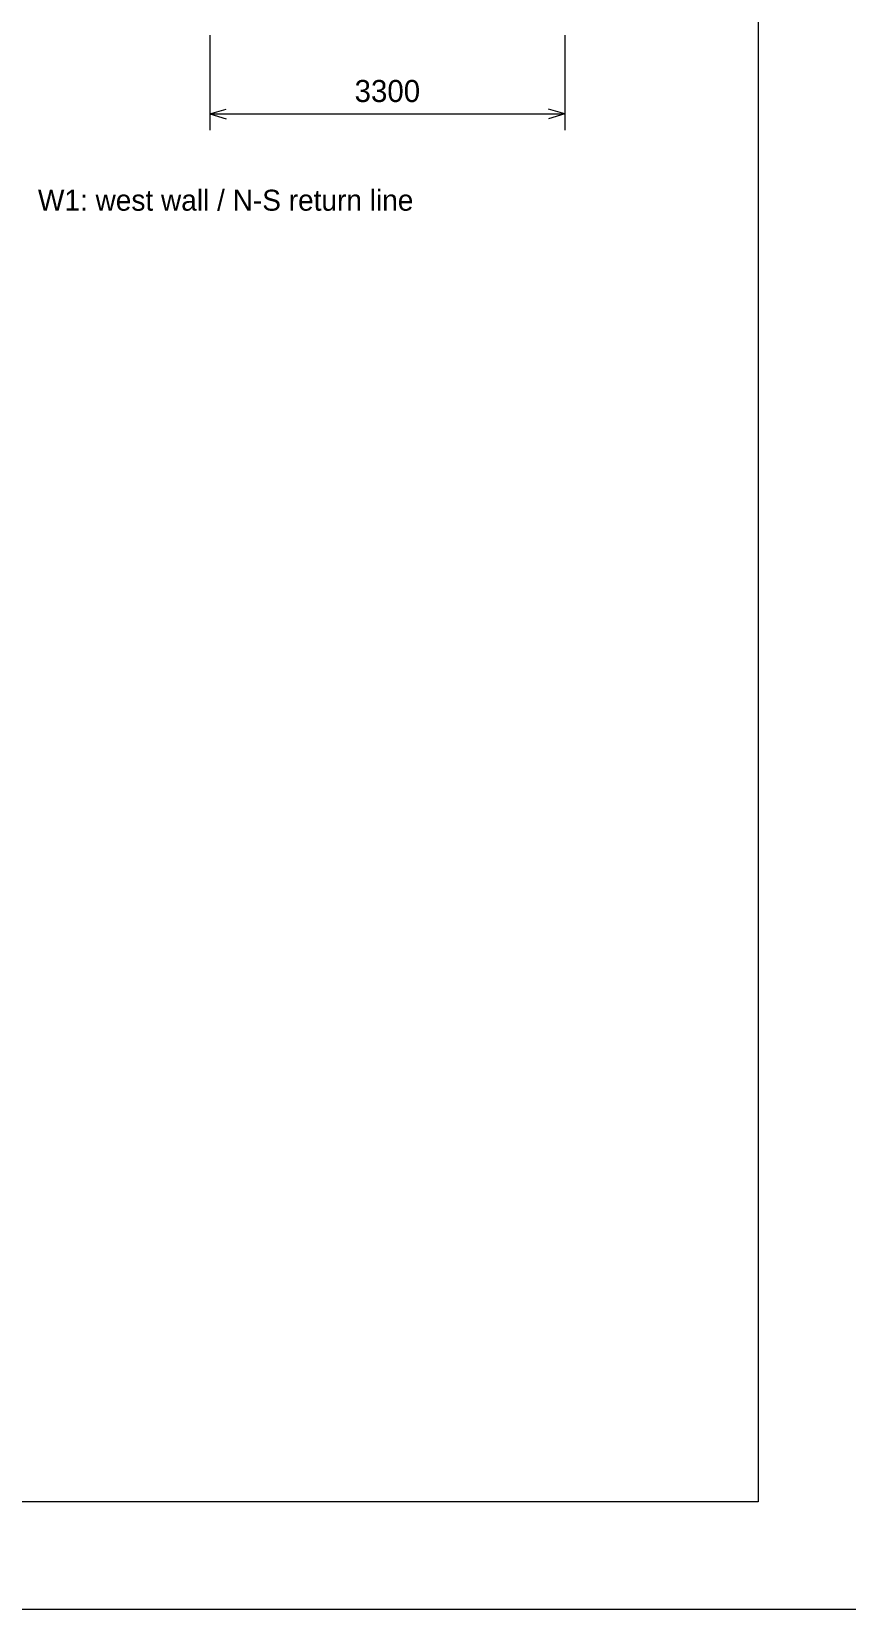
# Paper-space layout '04 Roof Support Layout' of a CAD drawing. Header units: millimetres. Extents: x 5 to 415, y 7 to 290.
# Drawn here: x 263.4 to 339.2, y 7 to 153.7 of the extents above; entities that cross this region are included whole.
import ezdxf
from ezdxf.enums import TextEntityAlignment as Align

# ---------------------------------------------------------------- set-up
doc = ezdxf.new("R2010")
doc.units = ezdxf.units.MM
for name, color, linetype in [('DIMENSIONS', 7, 'Continuous'), ('SHEET', 7, 'Continuous'), ('TEXT', 7, 'Continuous')]:
    doc.layers.add(name, color=color, linetype=linetype)

# ---------------------------------------------------------------- blocks, each defined once
blk = doc.blocks.new('SHEET_04')
at = {"layer": 'DIMENSIONS', "lineweight": 13}
for p, q in [((280, 153.3), (280, 144.5)), ((313, 153.3), (313, 144.5)), ((280, 146), (313, 146))]:
    blk.add_line(p, q, dxfattribs=at)
at = {"layer": 'DIMENSIONS', "lineweight": 15}
for p, q in [((280, 146), (281.5, 146.45)), ((280, 146), (281.5, 145.55)), ((313, 146), (311.5, 146.45)), ((313, 146), (311.5, 145.55))]:
    blk.add_line(p, q, dxfattribs=at)
at = {"layer": 'SHEET', "lineweight": 18}
for p, q in [((331, 277), (331, 17)), ((331, 17), (15, 17)), ((415, 7), (5, 7))]:
    blk.add_line(p, q, dxfattribs=at)
at = {"layer": 'DIMENSIONS'}
blk.add_text('3300', height=2.05, dxfattribs=at).set_placement((296.5, 147.1), align=Align.CENTER)
at = {"layer": 'TEXT'}
blk.add_text('W1: west wall / N-S return line', height=1.95, dxfattribs=at).set_placement((264, 137))

psp = doc.layouts.new('04 Roof Support Layout')

# ---------------------------------------------------------------- block references
psp.add_blockref('SHEET_04', (0, 0))

doc.saveas('drawing.dxf')
